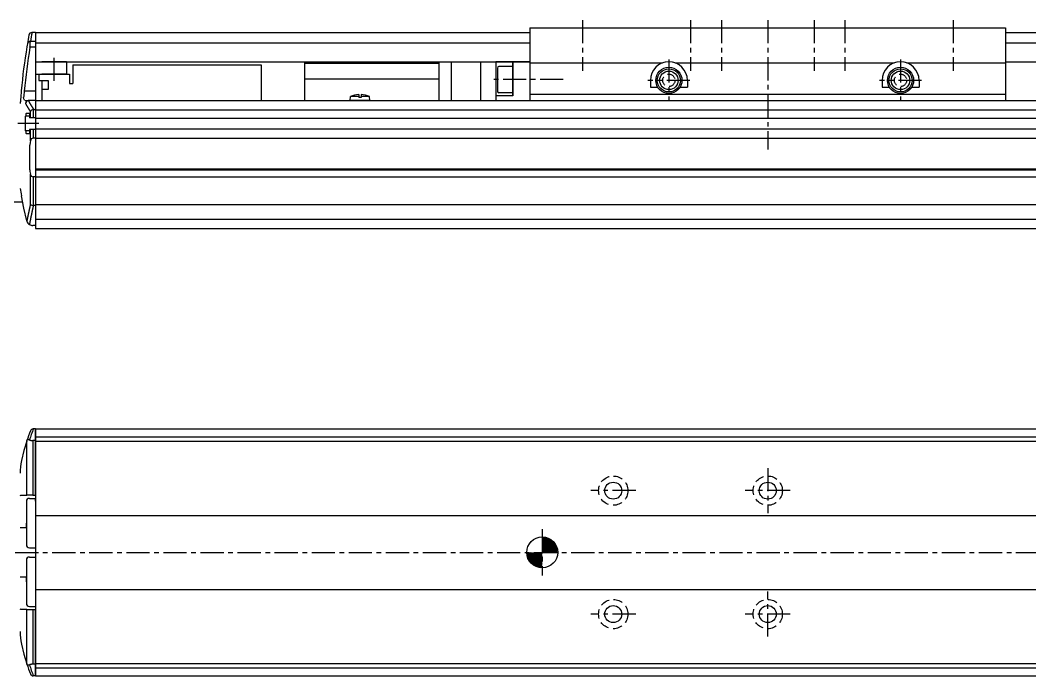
# Model space of a CAD drawing. Extents: x -708 to 184, y 173 to 576.
# Drawn here: x -542.8 to -215.9, y 211.8 to 424.3 of the extents above; entities that cross this region are included whole.
import ezdxf

# ---------------------------------------------------------------- set-up
doc = ezdxf.new("R2010")
doc.units = 0
doc.linetypes.add('CENTER', pattern=[12, 7.5, -1.5, 1.5, -1.5])
doc.linetypes.add('DASHED', pattern=[4.5, 3, -1.5])
doc.layers.get('0').update_dxf_attribs({"linetype": 'CONTINUOUS'})
doc.layers.add('CENTER', color=1, linetype='CENTER')

# ---------------------------------------------------------------- blocks, each defined once
blk = doc.blocks.new('DTL0004')
at = {"color": 0, "linetype": 'CONTINUOUS'}
for p, q in [((-3.15, 0), (-3.04, 1.3)), ((3.15, 0), (-3.15, 0)), ((-0.4, 1.3), (-3.04, 1.3)), ((-0.4, 1.89), (-0.4, 0.9)), ((0.4, 0.9), (-0.4, 0.9)), ((0.4, 1.89), (0.4, 0.9)), ((3.04, 1.3), (0.4, 1.3)), ((3.15, 0), (3.04, 1.3))]:
    blk.add_line(p, q, dxfattribs=at)
for start, end in [(92.8723, 112.3565), (67.6435, 87.1277)]:
    blk.add_arc((0, -6.08), 7.98, start, end, dxfattribs=at)
at = {"color": 0}
blk.add_point((0, 0), dxfattribs=at)
blk.add_point((0, 0), dxfattribs=at)
blk = doc.blocks.new('*X7')
at = {"color": 0}
for p, q in [((-373.79, 256.43), (-373.41, 256.81)), ((-373.79, 255.98), (-373.01, 256.77)), ((-373.79, 255.53), (-372.63, 256.69)), ((-373.79, 255.08), (-372.28, 256.6)), ((-373.79, 254.64), (-371.95, 256.48)), ((-373.79, 254.19), (-371.64, 256.34)), ((-373.79, 253.74), (-371.35, 256.19)), ((-373.79, 253.3), (-371.07, 256.02)), ((-373.79, 252.85), (-370.81, 255.84)), ((-373.79, 252.4), (-370.56, 255.64)), ((-373.79, 251.95), (-370.32, 255.43)), ((-373.47, 251.83), (-370.1, 255.2)), ((-373.02, 251.83), (-369.89, 254.96)), ((-378.78, 251.44), (-378.39, 251.83)), ((-378.73, 251.04), (-377.94, 251.83)), ((-378.66, 250.67), (-377.5, 251.83)), ((-378.56, 250.32), (-377.05, 251.83)), ((-378.44, 249.99), (-376.6, 251.83)), ((-378.31, 249.68), (-376.15, 251.83)), ((-378.15, 249.38), (-375.71, 251.83)), ((-377.99, 249.1), (-375.26, 251.83)), ((-377.8, 248.84), (-374.81, 251.83)), ((-377.6, 248.59), (-374.37, 251.83)), ((-377.39, 248.36), (-373.92, 251.83)), ((-372.58, 251.83), (-369.7, 254.7)), ((-372.13, 251.83), (-369.53, 254.43)), ((-371.68, 251.83), (-369.36, 254.15)), ((-371.24, 251.83), (-369.22, 253.85)), ((-370.79, 251.83), (-369.09, 253.53)), ((-370.34, 251.83), (-368.98, 253.19)), ((-369.89, 251.83), (-368.9, 252.83)), ((-369.45, 251.83), (-368.83, 252.44)), ((-369, 251.83), (-368.8, 252.03)), ((-377.16, 248.14), (-373.79, 251.51)), ((-376.92, 247.93), (-373.79, 251.06)), ((-376.67, 247.74), (-373.79, 250.61)), ((-376.4, 247.56), (-373.79, 250.16)), ((-376.11, 247.4), (-373.79, 249.72)), ((-375.81, 247.25), (-373.79, 249.27)), ((-375.49, 247.13), (-373.79, 248.82)), ((-375.15, 247.02), (-373.79, 248.38)), ((-374.79, 246.93), (-373.79, 247.93)), ((-374.41, 246.87), (-373.79, 247.48)), ((-374, 246.83), (-373.79, 247.03))]:
    blk.add_line(p, q, dxfattribs=at)

msp = doc.modelspace()

# ---------------------------------------------------------------- linework, layer by layer
at = {"color": 7, "linetype": 'CONTINUOUS'}
for p, q in [((-377.79, 421.78), (-223.79, 421.78)), ((-377.79, 421.78), (-377.79, 398.28)), ((-223.79, 421.78), (-223.79, 398.28)), ((-538.99, 420.28), (-538.98, 420.28)), ((-537.79, 420.28), (-538.98, 420.28)), ((-537.79, 420.28), (-537.79, 410.78)), ((-537.79, 420.28), (-537.79, 357.78)), ((-537.79, 420.28), (-377.79, 420.28)), ((-537.79, 420.28), (-537.79, 410.78)), ((-223.79, 420.28), (173.21, 420.28)), ((-537.79, 415.51), (-539.65, 415.51)), ((-537.79, 417.39), (-539.49, 417.39)), ((-537.79, 416.92), (-377.79, 416.92)), ((-223.79, 416.92), (173.21, 416.92)), ((-537.79, 410.78), (-377.79, 410.78)), ((-527.79, 410.78), (-535.79, 410.78)), ((-527.79, 410.78), (-527.79, 406.78)), ((-525.79, 409.78), (-464.79, 409.78)), ((-525.79, 409.78), (-525.79, 403.78)), ((-464.79, 409.78), (-464.79, 398.28)), ((-450.79, 410.78), (-450.79, 398.28)), ((-450.79, 410.31), (-407.29, 410.31)), ((-407.29, 410.78), (-407.29, 398.28)), ((-403.29, 410.78), (-403.29, 398.28)), ((-393.79, 410.78), (-393.79, 398.28)), ((-388.79, 410.78), (-388.79, 398.28)), ((-377.79, 410.78), (-388.79, 410.78)), ((-377.79, 410.78), (-388.79, 410.78)), ((-388.29, 408.78), (-388.29, 401.28)), ((-388.29, 408.78), (-388.29, 401.28)), ((-383.29, 409.28), (-387.79, 409.28)), ((-383.29, 409.28), (-387.79, 409.28)), ((-383.29, 399.78), (-383.29, 410.78)), ((-383.29, 410.78), (-383.29, 399.78)), ((-377.79, 410.41), (-334.87, 410.41)), ((-330.72, 410.41), (-259.87, 410.41)), ((-255.72, 410.41), (-223.79, 410.41)), ((-223.79, 410.78), (173.21, 410.78)), ((-537.79, 406.78), (-526.79, 406.78)), ((-536.79, 406.78), (-536.79, 404.78)), ((-527.79, 406.78), (-535.79, 406.78)), ((-526.79, 406.78), (-526.79, 403.78)), ((-450.79, 405.32), (-407.29, 405.32)), ((-536.79, 404.78), (-533.79, 404.78)), ((-535.79, 404.78), (-535.79, 398.28)), ((-533.79, 404.78), (-533.79, 401.78)), ((-526.79, 403.78), (-525.79, 403.78)), ((-338.79, 404.78), (-338.79, 402.53)), ((-338.79, 402.53), (-336.4, 402.53)), ((-329.19, 402.53), (-326.79, 402.53)), ((-326.79, 404.78), (-326.79, 402.53)), ((-263.79, 404.78), (-263.79, 402.53)), ((-263.79, 402.53), (-261.4, 402.53)), ((-254.19, 402.53), (-251.79, 402.53)), ((-251.79, 404.78), (-251.79, 402.53)), ((-537.79, 401.28), (-541.47, 401.28)), ((-533.79, 401.78), (-535.79, 401.78)), ((-383.29, 399.78), (-388.79, 399.78)), ((-383.29, 399.78), (-388.79, 399.78)), ((-383.29, 400.78), (-387.79, 400.78)), ((-383.29, 400.78), (-387.79, 400.78)), ((-377.79, 400.28), (-223.79, 400.28)), ((-542.7, 398.6), (-542.7, 398.59)), ((-541.4, 398.37), (-541.18, 398.28)), ((-541.18, 398.28), (-540.04, 398.28)), ((-540.04, 398.28), (-540.19, 398.27)), ((-537.79, 398.28), (-540.04, 398.28)), ((-537.79, 398.28), (173.21, 398.28)), ((-537.79, 398.28), (-537.79, 356.78)), ((-541.03, 388.43), (-541.03, 393.13)), ((-539.76, 393.13), (-541.03, 393.13)), ((-540.71, 394.13), (-539.76, 394.13)), ((-539.76, 394.13), (-539.76, 392.68)), ((-537.79, 392.68), (-539.76, 392.68)), ((-539.51, 392.68), (-539.51, 394.7)), ((-538.38, 395.28), (-538.58, 395.26)), ((-538.58, 395.26), (-538.58, 392.68)), ((-537.79, 395.28), (-538.38, 395.28)), ((-537.79, 395.28), (173.21, 395.28)), ((-537.79, 392.53), (173.21, 392.53)), ((-537.79, 389.03), (173.21, 389.03)), ((-539.76, 388.43), (-541.03, 388.43)), ((-539.76, 387.43), (-540.71, 387.43)), ((-537.79, 388.88), (-539.76, 388.88)), ((-539.76, 388.88), (-539.76, 387.43)), ((-539.51, 385.21), (-539.51, 388.88)), ((-538.58, 388.88), (-538.58, 386.02)), ((-537.79, 386.02), (-538.58, 386.02)), ((-537.79, 386.02), (173.21, 386.02)), ((-539.65, 375.78), (-539.65, 383.78)), ((-537.79, 376.08), (173.21, 376.08)), ((-539.51, 364.55), (-539.51, 374.35)), ((-538.58, 373.54), (-538.58, 364.28)), ((-537.79, 373.54), (-538.58, 373.54)), ((-537.79, 375.78), (173.21, 375.78)), ((-537.79, 373.54), (173.21, 373.54)), ((-571.22, 365.43), (-542.02, 365.43)), ((-538.58, 364.28), (-538.52, 364.28)), ((-537.79, 364.28), (-538.52, 364.28)), ((-537.79, 364.55), (173.21, 364.55)), ((-537.79, 359.78), (173.21, 359.78)), ((-540.68, 359.31), (-540.64, 359.17)), ((-537.79, 357.78), (-538.74, 357.78)), ((-537.79, 356.78), (173.21, 356.78)), ((-538.58, 291.83), (-538.52, 291.83)), ((-537.79, 291.83), (-538.52, 291.83)), ((-537.79, 291.83), (-537.79, 211.83)), ((-537.79, 291.83), (170.21, 291.83)), ((-537.79, 288.08), (-537.79, 291.83)), ((-540.68, 287.91), (-540.64, 288.04)), ((-540.68, 270.33), (-540.68, 287.91)), ((-537.79, 288.08), (-538.74, 288.08)), ((-538.74, 288.08), (-538.74, 270.33)), ((-537.79, 289.23), (170.21, 289.23)), ((-537.79, 270.33), (-537.79, 288.08)), ((-537.79, 287.83), (170.21, 287.83)), ((-542.79, 270.27), (-542.63, 270.33)), ((-542.63, 270.33), (-540.68, 270.33)), ((-540.79, 270.25), (-540.6, 270.33)), ((-540.79, 268.33), (-540.79, 254.33)), ((-538.74, 270.33), (-540.68, 270.33)), ((-539.79, 269.33), (-537.79, 269.33)), ((-538.74, 270.33), (-537.79, 270.33)), ((-537.79, 270.33), (-537.79, 269.35)), ((-537.79, 268.4), (-537.79, 269.35)), ((-537.79, 269.33), (-537.79, 253.33)), ((-537.79, 268.4), (-537.79, 267.88)), ((-537.79, 263.83), (170.21, 263.83)), ((-540.79, 259.83), (-542.79, 259.83)), ((-540.79, 259.83), (-540.79, 261.33)), ((-539.79, 253.33), (-537.79, 253.33)), ((-540.79, 249.33), (-540.79, 235.33)), ((-539.79, 250.33), (-537.79, 250.33)), ((-537.79, 250.33), (-537.79, 234.33)), ((-540.79, 243.83), (-542.79, 243.83)), ((-540.79, 242.33), (-540.79, 243.83)), ((-537.79, 239.83), (170.21, 239.83)), ((-537.79, 235.78), (-537.79, 235.26)), ((-542.63, 233.33), (-542.79, 233.39)), ((-540.68, 233.33), (-542.63, 233.33)), ((-540.6, 233.33), (-540.79, 233.41)), ((-540.68, 215.75), (-540.68, 233.33)), ((-540.68, 233.33), (-538.74, 233.33)), ((-539.79, 234.33), (-537.79, 234.33)), ((-538.74, 233.33), (-538.74, 215.58)), ((-538.74, 233.33), (-537.79, 233.33)), ((-537.79, 235.26), (-537.79, 234.31)), ((-537.79, 234.31), (-537.79, 233.33)), ((-537.79, 215.58), (-537.79, 233.33)), ((-540.64, 215.62), (-540.68, 215.75)), ((-537.79, 215.83), (170.21, 215.83)), ((-537.79, 215.58), (-538.74, 215.58)), ((-537.79, 211.83), (-537.79, 215.58)), ((-537.79, 214.43), (170.21, 214.43)), ((-538.52, 211.83), (-538.58, 211.83)), ((-537.79, 211.83), (-538.52, 211.83)), ((-537.79, 211.83), (170.21, 211.83))]:
    msp.add_line(p, q, dxfattribs=at)
for points in [[(-539.65, 415.51), (-539.61, 415.94), (-539.56, 416.56), (-539.52, 417.06), (-539.49, 417.39)], [(-541.4, 398.37), (-541.61, 398.77), (-541.7, 399.24)], [(-540.71, 394.13), (-540.72, 394.13), (-540.83, 394.06), (-540.92, 393.89), (-540.98, 393.65), (-541.02, 393.36), (-541.03, 393.13)], [(-541.03, 388.43), (-541.02, 388.33), (-541, 388.01), (-540.94, 387.72), (-540.84, 387.52), (-540.73, 387.43), (-540.71, 387.43)], [(-539.51, 385.21), (-539.59, 384.72), (-539.65, 383.78)], [(-539.65, 375.78), (-539.63, 375.24), (-539.51, 374.35)], [(-540.68, 359.31), (-541.6, 363.4), (-542.38, 367.36)], [(-540.68, 287.91), (-541.6, 284.82), (-542.38, 281.56)], [(-539.8, 288.25), (-540.01, 288.31), (-540.32, 288.31), (-540.54, 288.21), (-540.64, 288.04)], [(-542.38, 222.1), (-541.6, 218.83), (-540.68, 215.75)], [(-540.64, 215.62), (-540.6, 215.52), (-540.45, 215.39), (-540.19, 215.34), (-539.8, 215.41)]]:
    msp.add_lwpolyline(points, dxfattribs=at)
for points in [[(-541.08, 397.28, 0), (-541.07, 397.26, 0), (-541.06, 397.24, 0), (-541.05, 397.22, 0), (-541.03, 397.2, 0), (-541.02, 397.18, 0), (-541.01, 397.16, 0), (-541, 397.14, 0), (-540.99, 397.12, 0), (-540.98, 397.1, 0), (-540.97, 397.08, 0), (-540.96, 397.06, 0), (-540.95, 397.04, 0), (-540.94, 397.01, 0), (-540.92, 396.99, 0), (-540.91, 396.97, 0), (-540.9, 396.95, 0), (-540.89, 396.93, 0), (-540.88, 396.91, 0), (-540.87, 396.89, 0), (-540.86, 396.87, 0), (-540.85, 396.85, 0), (-540.84, 396.83, 0), (-540.82, 396.81, 0), (-540.81, 396.79, 0), (-540.8, 396.77, 0), (-540.79, 396.75, 0), (-540.78, 396.73, 0), (-540.77, 396.71, 0), (-540.75, 396.69, 0), (-540.74, 396.67, 0), (-540.73, 396.65, 0), (-540.72, 396.63, 0), (-540.71, 396.61, 0), (-540.7, 396.59, 0), (-540.68, 396.57, 0), (-540.67, 396.55, 0), (-540.66, 396.53, 0), (-540.65, 396.51, 0), (-540.64, 396.49, 0), (-540.63, 396.47, 0), (-540.62, 396.45, 0), (-540.6, 396.43, 0), (-540.59, 396.41, 0), (-540.58, 396.39, 0), (-540.57, 396.37, 0), (-540.56, 396.35, 0), (-540.54, 396.32, 0), (-540.53, 396.31, 0), (-540.52, 396.29, 0), (-540.51, 396.26, 0), (-540.5, 396.24, 0), (-540.49, 396.22, 0), (-540.47, 396.2, 0), (-540.46, 396.18, 0), (-540.45, 396.16, 0), (-540.44, 396.14, 0), (-540.42, 396.12, 0), (-540.41, 396.1, 0), (-540.4, 396.08, 0), (-540.39, 396.06, 0), (-540.38, 396.04, 0), (-540.36, 396.02, 0), (-540.35, 396, 0), (-540.34, 395.98, 0), (-540.33, 395.96, 0), (-540.31, 395.94, 0), (-540.3, 395.92, 0), (-540.29, 395.9, 0), (-540.28, 395.88, 0), (-540.26, 395.86, 0), (-540.25, 395.84, 0), (-540.24, 395.82, 0), (-540.23, 395.8, 0), (-540.22, 395.78, 0), (-540.2, 395.76, 0), (-540.19, 395.74, 0), (-540.18, 395.72, 0), (-540.16, 395.7, 0), (-540.15, 395.68, 0), (-540.14, 395.66, 0), (-540.13, 395.64, 0), (-540.11, 395.62, 0), (-540.1, 395.6, 0), (-540.09, 395.58, 0), (-540.08, 395.56, 0), (-540.06, 395.54, 0), (-540.05, 395.52, 0), (-540.04, 395.5, 0), (-540.02, 395.48, 0), (-540.01, 395.46, 0), (-540, 395.44, 0), (-539.99, 395.42, 0), (-539.97, 395.4, 0), (-539.96, 395.38, 0), (-539.95, 395.36, 0), (-539.93, 395.34, 0), (-539.92, 395.32, 0), (-539.91, 395.3, 0), (-539.9, 395.28, 0), (-539.88, 395.26, 0), (-539.87, 395.24, 0), (-539.86, 395.22, 0), (-539.84, 395.2, 0), (-539.83, 395.18, 0), (-539.82, 395.16, 0), (-539.8, 395.14, 0), (-539.79, 395.12, 0), (-539.78, 395.1, 0), (-539.76, 395.08, 0), (-539.75, 395.06, 0), (-539.74, 395.04, 0), (-539.73, 395.02, 0), (-539.71, 395, 0), (-539.7, 394.98, 0), (-539.68, 394.96, 0), (-539.67, 394.94, 0), (-539.66, 394.92, 0), (-539.64, 394.9, 0), (-539.63, 394.88, 0), (-539.62, 394.86, 0), (-539.6, 394.84, 0), (-539.59, 394.82, 0), (-539.58, 394.8, 0), (-539.56, 394.78, 0), (-539.55, 394.76, 0), (-539.54, 394.74, 0), (-539.52, 394.72, 0), (-539.51, 394.7, 0)], [(-540.19, 398.27, 0), (-540.17, 398.25, 0), (-540.16, 398.22, 0), (-540.15, 398.2, 0), (-540.14, 398.17, 0), (-540.12, 398.15, 0), (-540.11, 398.13, 0), (-540.1, 398.1, 0), (-540.09, 398.08, 0), (-540.07, 398.06, 0), (-540.06, 398.03, 0), (-540.05, 398.01, 0), (-540.04, 397.99, 0), (-540.02, 397.96, 0), (-540.01, 397.94, 0), (-540, 397.91, 0), (-539.99, 397.89, 0), (-539.97, 397.87, 0), (-539.96, 397.84, 0), (-539.95, 397.82, 0), (-539.93, 397.8, 0), (-539.92, 397.77, 0), (-539.91, 397.75, 0), (-539.9, 397.73, 0), (-539.88, 397.7, 0), (-539.87, 397.68, 0), (-539.86, 397.65, 0), (-539.84, 397.63, 0), (-539.83, 397.61, 0), (-539.82, 397.58, 0), (-539.8, 397.56, 0), (-539.79, 397.54, 0), (-539.78, 397.51, 0), (-539.77, 397.49, 0), (-539.75, 397.47, 0), (-539.74, 397.44, 0), (-539.73, 397.42, 0), (-539.71, 397.39, 0), (-539.7, 397.37, 0), (-539.69, 397.35, 0), (-539.67, 397.32, 0), (-539.66, 397.3, 0), (-539.65, 397.28, 0), (-539.63, 397.25, 0), (-539.62, 397.23, 0), (-539.61, 397.21, 0), (-539.59, 397.18, 0), (-539.58, 397.16, 0), (-539.56, 397.14, 0), (-539.55, 397.11, 0), (-539.54, 397.09, 0), (-539.52, 397.07, 0), (-539.51, 397.04, 0), (-539.5, 397.02, 0), (-539.48, 397, 0), (-539.47, 396.97, 0), (-539.45, 396.95, 0), (-539.44, 396.93, 0), (-539.43, 396.9, 0), (-539.41, 396.88, 0), (-539.4, 396.86, 0), (-539.38, 396.83, 0), (-539.37, 396.81, 0), (-539.36, 396.79, 0), (-539.34, 396.76, 0), (-539.33, 396.74, 0), (-539.31, 396.72, 0), (-539.3, 396.69, 0), (-539.29, 396.67, 0), (-539.27, 396.65, 0), (-539.26, 396.62, 0), (-539.24, 396.6, 0), (-539.23, 396.58, 0), (-539.21, 396.55, 0), (-539.2, 396.53, 0), (-539.18, 396.51, 0), (-539.17, 396.48, 0), (-539.16, 396.46, 0), (-539.14, 396.44, 0), (-539.13, 396.41, 0), (-539.11, 396.39, 0), (-539.1, 396.37, 0), (-539.08, 396.34, 0), (-539.07, 396.32, 0), (-539.05, 396.3, 0), (-539.04, 396.27, 0), (-539.02, 396.25, 0), (-539.01, 396.23, 0), (-538.99, 396.2, 0), (-538.98, 396.18, 0), (-538.97, 396.16, 0), (-538.95, 396.13, 0), (-538.93, 396.11, 0), (-538.92, 396.09, 0), (-538.91, 396.06, 0), (-538.89, 396.04, 0), (-538.87, 396.02, 0), (-538.86, 396, 0), (-538.85, 395.97, 0), (-538.83, 395.95, 0), (-538.82, 395.93, 0), (-538.8, 395.9, 0), (-538.78, 395.88, 0), (-538.77, 395.86, 0), (-538.75, 395.83, 0), (-538.74, 395.81, 0), (-538.72, 395.79, 0), (-538.71, 395.76, 0), (-538.69, 395.74, 0), (-538.68, 395.72, 0), (-538.66, 395.69, 0), (-538.65, 395.67, 0), (-538.63, 395.65, 0), (-538.61, 395.62, 0), (-538.6, 395.6, 0), (-538.58, 395.58, 0), (-538.57, 395.56, 0), (-538.55, 395.53, 0), (-538.54, 395.51, 0), (-538.52, 395.49, 0), (-538.51, 395.46, 0), (-538.49, 395.44, 0), (-538.47, 395.42, 0), (-538.46, 395.39, 0), (-538.44, 395.37, 0), (-538.43, 395.35, 0), (-538.41, 395.33, 0), (-538.39, 395.3, 0), (-538.38, 395.28, 0)], [(-539.51, 364.55, 0), (-539.52, 364.51, 0), (-539.53, 364.46, 0), (-539.54, 364.42, 0), (-539.55, 364.38, 0), (-539.56, 364.34, 0), (-539.57, 364.3, 0), (-539.58, 364.26, 0), (-539.59, 364.21, 0), (-539.59, 364.17, 0), (-539.6, 364.13, 0), (-539.61, 364.09, 0), (-539.62, 364.05, 0), (-539.63, 364.01, 0), (-539.64, 363.96, 0), (-539.65, 363.92, 0), (-539.66, 363.88, 0), (-539.67, 363.84, 0), (-539.68, 363.8, 0), (-539.69, 363.76, 0), (-539.7, 363.71, 0), (-539.71, 363.67, 0), (-539.72, 363.63, 0), (-539.73, 363.59, 0), (-539.74, 363.55, 0), (-539.74, 363.51, 0), (-539.75, 363.46, 0), (-539.76, 363.42, 0), (-539.77, 363.38, 0), (-539.78, 363.34, 0), (-539.79, 363.3, 0), (-539.8, 363.25, 0), (-539.81, 363.21, 0), (-539.82, 363.17, 0), (-539.83, 363.13, 0), (-539.84, 363.09, 0), (-539.85, 363.05, 0), (-539.86, 363, 0), (-539.86, 362.96, 0), (-539.87, 362.92, 0), (-539.88, 362.88, 0), (-539.89, 362.84, 0), (-539.9, 362.8, 0), (-539.91, 362.75, 0), (-539.92, 362.71, 0), (-539.93, 362.67, 0), (-539.94, 362.63, 0), (-539.95, 362.59, 0), (-539.96, 362.54, 0), (-539.96, 362.5, 0), (-539.97, 362.46, 0), (-539.98, 362.42, 0), (-539.99, 362.38, 0), (-540, 362.33, 0), (-540.01, 362.29, 0), (-540.02, 362.25, 0), (-540.03, 362.21, 0), (-540.04, 362.17, 0), (-540.04, 362.12, 0), (-540.05, 362.08, 0), (-540.06, 362.04, 0), (-540.07, 362, 0), (-540.08, 361.96, 0), (-540.09, 361.91, 0), (-540.1, 361.87, 0), (-540.11, 361.83, 0), (-540.12, 361.79, 0), (-540.12, 361.75, 0), (-540.13, 361.7, 0), (-540.14, 361.66, 0), (-540.15, 361.62, 0), (-540.16, 361.58, 0), (-540.17, 361.54, 0), (-540.18, 361.49, 0), (-540.19, 361.45, 0), (-540.2, 361.41, 0), (-540.2, 361.37, 0), (-540.21, 361.33, 0), (-540.22, 361.28, 0), (-540.23, 361.24, 0), (-540.24, 361.2, 0), (-540.25, 361.16, 0), (-540.26, 361.12, 0), (-540.26, 361.07, 0), (-540.27, 361.03, 0), (-540.28, 360.99, 0), (-540.29, 360.95, 0), (-540.3, 360.9, 0), (-540.31, 360.86, 0), (-540.32, 360.82, 0), (-540.33, 360.78, 0), (-540.33, 360.74, 0), (-540.34, 360.69, 0), (-540.35, 360.65, 0), (-540.36, 360.61, 0), (-540.37, 360.57, 0), (-540.38, 360.52, 0), (-540.38, 360.48, 0), (-540.39, 360.44, 0), (-540.4, 360.4, 0), (-540.41, 360.36, 0), (-540.42, 360.31, 0), (-540.43, 360.27, 0), (-540.43, 360.23, 0), (-540.44, 360.19, 0), (-540.45, 360.14, 0), (-540.46, 360.1, 0), (-540.47, 360.06, 0), (-540.48, 360.02, 0), (-540.49, 359.98, 0), (-540.49, 359.93, 0), (-540.5, 359.89, 0), (-540.51, 359.85, 0), (-540.52, 359.81, 0), (-540.53, 359.76, 0), (-540.54, 359.72, 0), (-540.54, 359.68, 0), (-540.55, 359.64, 0), (-540.56, 359.59, 0), (-540.57, 359.55, 0), (-540.58, 359.51, 0), (-540.59, 359.47, 0), (-540.59, 359.43, 0), (-540.6, 359.38, 0), (-540.61, 359.34, 0), (-540.62, 359.3, 0), (-540.63, 359.25, 0), (-540.63, 359.21, 0), (-540.64, 359.17, 0)], [(-538.52, 364.28, 0), (-538.53, 364.23, 0), (-538.55, 364.18, 0), (-538.56, 364.14, 0), (-538.57, 364.09, 0), (-538.58, 364.04, 0), (-538.59, 363.99, 0), (-538.6, 363.94, 0), (-538.61, 363.9, 0), (-538.62, 363.85, 0), (-538.63, 363.8, 0), (-538.64, 363.75, 0), (-538.65, 363.7, 0), (-538.66, 363.66, 0), (-538.68, 363.61, 0), (-538.69, 363.56, 0), (-538.7, 363.51, 0), (-538.71, 363.47, 0), (-538.72, 363.42, 0), (-538.73, 363.37, 0), (-538.74, 363.32, 0), (-538.75, 363.27, 0), (-538.76, 363.23, 0), (-538.77, 363.18, 0), (-538.78, 363.13, 0), (-538.79, 363.08, 0), (-538.8, 363.03, 0), (-538.81, 362.99, 0), (-538.82, 362.94, 0), (-538.83, 362.89, 0), (-538.85, 362.84, 0), (-538.86, 362.79, 0), (-538.87, 362.75, 0), (-538.88, 362.7, 0), (-538.89, 362.65, 0), (-538.9, 362.6, 0), (-538.91, 362.55, 0), (-538.92, 362.5, 0), (-538.93, 362.46, 0), (-538.94, 362.41, 0), (-538.95, 362.36, 0), (-538.96, 362.31, 0), (-538.97, 362.26, 0), (-538.98, 362.21, 0), (-538.99, 362.17, 0), (-539, 362.12, 0), (-539.01, 362.07, 0), (-539.02, 362.02, 0), (-539.03, 361.97, 0), (-539.04, 361.93, 0), (-539.05, 361.88, 0), (-539.06, 361.83, 0), (-539.07, 361.78, 0), (-539.08, 361.73, 0), (-539.09, 361.68, 0), (-539.1, 361.64, 0), (-539.11, 361.59, 0), (-539.12, 361.54, 0), (-539.13, 361.49, 0), (-539.14, 361.44, 0), (-539.15, 361.39, 0), (-539.16, 361.35, 0), (-539.17, 361.3, 0), (-539.18, 361.25, 0), (-539.19, 361.2, 0), (-539.2, 361.15, 0), (-539.21, 361.1, 0), (-539.22, 361.06, 0), (-539.23, 361.01, 0), (-539.24, 360.96, 0), (-539.25, 360.91, 0), (-539.26, 360.86, 0), (-539.27, 360.81, 0), (-539.28, 360.76, 0), (-539.29, 360.72, 0), (-539.3, 360.67, 0), (-539.31, 360.62, 0), (-539.32, 360.57, 0), (-539.33, 360.52, 0), (-539.34, 360.47, 0), (-539.35, 360.43, 0), (-539.36, 360.38, 0), (-539.37, 360.33, 0), (-539.38, 360.28, 0), (-539.39, 360.23, 0), (-539.4, 360.18, 0), (-539.41, 360.13, 0), (-539.42, 360.09, 0), (-539.43, 360.04, 0), (-539.44, 359.99, 0), (-539.45, 359.94, 0), (-539.46, 359.89, 0), (-539.47, 359.84, 0), (-539.48, 359.79, 0), (-539.49, 359.75, 0), (-539.5, 359.7, 0), (-539.5, 359.65, 0), (-539.51, 359.6, 0), (-539.52, 359.55, 0), (-539.53, 359.5, 0), (-539.54, 359.45, 0), (-539.55, 359.4, 0), (-539.56, 359.36, 0), (-539.57, 359.31, 0), (-539.58, 359.26, 0), (-539.59, 359.21, 0), (-539.6, 359.16, 0), (-539.61, 359.11, 0), (-539.62, 359.06, 0), (-539.63, 359.01, 0), (-539.64, 358.97, 0), (-539.65, 358.92, 0), (-539.65, 358.87, 0), (-539.66, 358.82, 0), (-539.67, 358.77, 0), (-539.68, 358.72, 0), (-539.69, 358.67, 0), (-539.7, 358.62, 0), (-539.71, 358.57, 0), (-539.72, 358.53, 0), (-539.73, 358.48, 0), (-539.74, 358.43, 0), (-539.75, 358.38, 0), (-539.76, 358.33, 0), (-539.77, 358.28, 0), (-539.77, 358.23, 0), (-539.78, 358.18, 0), (-539.79, 358.13, 0), (-539.8, 358.09, 0)], [(-539.8, 288.25, 0), (-539.79, 288.25, 0), (-539.79, 288.25, 0), (-539.78, 288.25, 0), (-539.77, 288.24, 0), (-539.76, 288.24, 0), (-539.76, 288.24, 0), (-539.75, 288.24, 0), (-539.74, 288.23, 0), (-539.74, 288.23, 0), (-539.73, 288.23, 0), (-539.72, 288.23, 0), (-539.71, 288.22, 0), (-539.7, 288.22, 0), (-539.7, 288.22, 0), (-539.69, 288.22, 0), (-539.68, 288.21, 0), (-539.67, 288.21, 0), (-539.67, 288.21, 0), (-539.66, 288.21, 0), (-539.65, 288.2, 0), (-539.64, 288.2, 0), (-539.63, 288.2, 0), (-539.63, 288.2, 0), (-539.62, 288.19, 0), (-539.61, 288.19, 0), (-539.6, 288.19, 0), (-539.6, 288.19, 0), (-539.59, 288.19, 0), (-539.58, 288.18, 0), (-539.57, 288.18, 0), (-539.56, 288.18, 0), (-539.55, 288.18, 0), (-539.55, 288.18, 0), (-539.54, 288.17, 0), (-539.53, 288.17, 0), (-539.52, 288.17, 0), (-539.51, 288.17, 0), (-539.51, 288.17, 0), (-539.5, 288.16, 0), (-539.49, 288.16, 0), (-539.48, 288.16, 0), (-539.48, 288.16, 0), (-539.47, 288.16, 0), (-539.46, 288.15, 0), (-539.45, 288.15, 0), (-539.44, 288.15, 0), (-539.43, 288.15, 0), (-539.42, 288.15, 0), (-539.42, 288.15, 0), (-539.41, 288.14, 0), (-539.4, 288.14, 0), (-539.39, 288.14, 0), (-539.38, 288.14, 0), (-539.38, 288.14, 0), (-539.37, 288.14, 0), (-539.36, 288.13, 0), (-539.35, 288.13, 0), (-539.34, 288.13, 0), (-539.33, 288.13, 0), (-539.33, 288.13, 0), (-539.32, 288.13, 0), (-539.31, 288.12, 0), (-539.3, 288.12, 0), (-539.29, 288.12, 0), (-539.28, 288.12, 0), (-539.27, 288.12, 0), (-539.27, 288.12, 0), (-539.26, 288.12, 0), (-539.25, 288.12, 0), (-539.24, 288.11, 0), (-539.23, 288.11, 0), (-539.22, 288.11, 0), (-539.22, 288.11, 0), (-539.21, 288.11, 0), (-539.2, 288.11, 0), (-539.19, 288.11, 0), (-539.18, 288.11, 0), (-539.17, 288.11, 0), (-539.16, 288.1, 0), (-539.16, 288.1, 0), (-539.15, 288.1, 0), (-539.14, 288.1, 0), (-539.13, 288.1, 0), (-539.12, 288.1, 0), (-539.11, 288.1, 0), (-539.1, 288.1, 0), (-539.1, 288.1, 0), (-539.09, 288.1, 0), (-539.08, 288.09, 0), (-539.07, 288.09, 0), (-539.06, 288.09, 0), (-539.05, 288.09, 0), (-539.04, 288.09, 0), (-539.03, 288.09, 0), (-539.03, 288.09, 0), (-539.02, 288.09, 0), (-539.01, 288.09, 0), (-539, 288.09, 0), (-538.99, 288.09, 0), (-538.98, 288.09, 0), (-538.98, 288.08, 0), (-538.97, 288.08, 0), (-538.96, 288.08, 0), (-538.95, 288.08, 0), (-538.94, 288.08, 0), (-538.93, 288.08, 0), (-538.92, 288.08, 0), (-538.91, 288.08, 0), (-538.9, 288.08, 0), (-538.9, 288.08, 0), (-538.89, 288.08, 0), (-538.88, 288.08, 0), (-538.87, 288.08, 0), (-538.86, 288.08, 0), (-538.85, 288.08, 0), (-538.84, 288.08, 0), (-538.84, 288.08, 0), (-538.83, 288.08, 0), (-538.82, 288.08, 0), (-538.81, 288.08, 0), (-538.8, 288.08, 0), (-538.79, 288.08, 0), (-538.78, 288.08, 0), (-538.77, 288.08, 0), (-538.76, 288.08, 0), (-538.76, 288.08, 0), (-538.75, 288.08, 0), (-538.74, 288.08, 0)], [(-538.74, 215.58, 0), (-538.75, 215.58, 0), (-538.76, 215.58, 0), (-538.76, 215.58, 0), (-538.77, 215.58, 0), (-538.78, 215.58, 0), (-538.79, 215.58, 0), (-538.8, 215.58, 0), (-538.81, 215.58, 0), (-538.82, 215.58, 0), (-538.83, 215.58, 0), (-538.84, 215.58, 0), (-538.84, 215.58, 0), (-538.85, 215.58, 0), (-538.86, 215.58, 0), (-538.87, 215.58, 0), (-538.88, 215.58, 0), (-538.89, 215.58, 0), (-538.9, 215.58, 0), (-538.9, 215.58, 0), (-538.91, 215.58, 0), (-538.92, 215.58, 0), (-538.93, 215.58, 0), (-538.94, 215.58, 0), (-538.95, 215.58, 0), (-538.96, 215.58, 0), (-538.97, 215.57, 0), (-538.98, 215.57, 0), (-538.98, 215.57, 0), (-538.99, 215.57, 0), (-539, 215.57, 0), (-539.01, 215.57, 0), (-539.02, 215.57, 0), (-539.03, 215.57, 0), (-539.03, 215.57, 0), (-539.04, 215.57, 0), (-539.05, 215.57, 0), (-539.06, 215.57, 0), (-539.07, 215.57, 0), (-539.08, 215.57, 0), (-539.09, 215.56, 0), (-539.1, 215.56, 0), (-539.1, 215.56, 0), (-539.11, 215.56, 0), (-539.12, 215.56, 0), (-539.13, 215.56, 0), (-539.14, 215.56, 0), (-539.15, 215.56, 0), (-539.16, 215.56, 0), (-539.16, 215.56, 0), (-539.17, 215.56, 0), (-539.18, 215.55, 0), (-539.19, 215.55, 0), (-539.2, 215.55, 0), (-539.21, 215.55, 0), (-539.22, 215.55, 0), (-539.22, 215.55, 0), (-539.23, 215.55, 0), (-539.24, 215.55, 0), (-539.25, 215.54, 0), (-539.26, 215.54, 0), (-539.27, 215.54, 0), (-539.27, 215.54, 0), (-539.28, 215.54, 0), (-539.29, 215.54, 0), (-539.3, 215.54, 0), (-539.31, 215.53, 0), (-539.32, 215.53, 0), (-539.33, 215.53, 0), (-539.33, 215.53, 0), (-539.34, 215.53, 0), (-539.35, 215.53, 0), (-539.36, 215.53, 0), (-539.37, 215.52, 0), (-539.38, 215.52, 0), (-539.38, 215.52, 0), (-539.39, 215.52, 0), (-539.4, 215.52, 0), (-539.41, 215.52, 0), (-539.42, 215.51, 0), (-539.42, 215.51, 0), (-539.43, 215.51, 0), (-539.44, 215.51, 0), (-539.45, 215.51, 0), (-539.46, 215.5, 0), (-539.47, 215.5, 0), (-539.48, 215.5, 0), (-539.48, 215.5, 0), (-539.49, 215.5, 0), (-539.5, 215.5, 0), (-539.51, 215.49, 0), (-539.51, 215.49, 0), (-539.52, 215.49, 0), (-539.53, 215.49, 0), (-539.54, 215.49, 0), (-539.55, 215.48, 0), (-539.55, 215.48, 0), (-539.56, 215.48, 0), (-539.57, 215.48, 0), (-539.58, 215.48, 0), (-539.59, 215.47, 0), (-539.6, 215.47, 0), (-539.6, 215.47, 0), (-539.61, 215.47, 0), (-539.62, 215.47, 0), (-539.63, 215.46, 0), (-539.63, 215.46, 0), (-539.64, 215.46, 0), (-539.65, 215.46, 0), (-539.66, 215.45, 0), (-539.67, 215.45, 0), (-539.67, 215.45, 0), (-539.68, 215.45, 0), (-539.69, 215.44, 0), (-539.7, 215.44, 0), (-539.7, 215.44, 0), (-539.71, 215.44, 0), (-539.72, 215.43, 0), (-539.73, 215.43, 0), (-539.74, 215.43, 0), (-539.74, 215.43, 0), (-539.75, 215.42, 0), (-539.76, 215.42, 0), (-539.76, 215.42, 0), (-539.77, 215.42, 0), (-539.78, 215.41, 0), (-539.79, 215.41, 0), (-539.79, 215.41, 0), (-539.8, 215.41, 0)]]:
    msp.add_polyline3d(points, dxfattribs=at)
for centre, radius in [((-332.79, 404.78), 4.25), ((-257.79, 404.78), 4.25), ((-332.79, 404.78), 3.75), ((-332.79, 404.78), 3), ((-257.79, 404.78), 3.75), ((-257.79, 404.78), 3), ((-350.79, 271.83), 2.75), ((-300.79, 271.83), 2.75), ((-373.79, 251.83), 5), ((-350.79, 231.83), 2.75), ((-300.79, 231.83), 2.75)]:
    msp.add_circle(centre, radius, dxfattribs=at)
at = {"color": 3, "linetype": 'DASHED'}
for centre, radius in [((-332.79, 404.78), 2), ((-257.79, 404.78), 2), ((-350.79, 271.83), 4.75), ((-300.79, 271.83), 4.75), ((-350.79, 231.83), 4.75), ((-300.79, 231.83), 4.75)]:
    msp.add_circle(centre, radius, dxfattribs=at)
at = {"color": 7, "linetype": 'CONTINUOUS'}
for centre, radius, start, end in [((-343.29, 383.15), 200, 169.5385, 170.3653), ((-538.99, 419.28), 1, 90, 169.5385), ((-343.29, 384.09), 199, 169.5209, 170.3653), ((-343.29, 383.15), 200, 170.6396, 174.7718), ((-343.29, 383.15), 199, 170.6396, 174.7718), ((-343.29, 383.15), 200, 170.3653, 170.6396), ((-539.53, 416.43), 0.959, 87.296, 168.8526), ((-387.79, 408.78), 0.5, 90, 180), ((-387.79, 408.78), 0.5, 90, 180), ((-332.79, 404.78), 6, 0, 180), ((-257.79, 404.78), 6, 0, 180), ((-343.29, 383.15), 200, 174.7718, 175.5727), ((-429.45, 387.61), 112.85, 173.0438, 174.0881), ((-387.79, 401.28), 0.5, 180, 270), ((-387.79, 401.28), 0.5, 180, 270), ((-343.29, 383.15), 200, 175.5727, 175.9477), ((-540, 397.2), 1.08, 99.918, 175.9292), ((-538.37, 393.85), 1.42, 98.4757, 143.2161), ((-538.59, 385.09), 0.923, 89.0012, 172.5415), ((-538.6, 374.46), 0.92, 187.2921, 271.1652), ((-394.79, 394.19), 150, 189.3668, 190.305), ((-538.57, 366.06), 1.78, 238.2867, 269.9173), ((-538.74, 359.78), 2, 197.7448, 237.8532), ((-538.74, 359.78), 2, 237.8532, 270), ((-483.63, 269.33), 60, 158.6289, 161.8332), ((-483.63, 270.2), 59, 158.4891, 162.1774), ((-538.58, 290.83), 1, 90, 158.6289), ((-522.79, 277.48), 20, 168.2428, 180), ((-539.79, 268.33), 1, 90, 180), ((-539.79, 254.33), 1, 180, 270), ((-539.79, 249.33), 1, 90, 180), ((-539.79, 235.33), 1, 180, 270), ((-522.79, 226.18), 20, 180, 191.7572), ((-483.63, 234.33), 60, 198.1668, 201.3711), ((-483.63, 233.46), 59, 197.8226, 201.5109), ((-538.58, 212.83), 1, 201.3711, 270)]:
    msp.add_arc(centre, radius, start, end, dxfattribs=at)
at = {"layer": 'CENTER', "color": 1, "linetype": 'CENTER'}
for p, q in [((-360.79, 424.28), (-360.79, 407.82)), ((-325.79, 424.28), (-325.79, 407.82)), ((-315.79, 424.28), (-315.79, 407.82)), ((-300.79, 424.28), (-300.79, 382.4)), ((-285.79, 424.28), (-285.79, 407.82)), ((-275.79, 424.28), (-275.79, 407.82)), ((-240.79, 424.28), (-240.79, 407.82)), ((-531.79, 404.59), (-531.79, 412.97)), ((-332.79, 411.57), (-332.79, 397.99)), ((-257.79, 411.57), (-257.79, 397.99)), ((-366.98, 405.03), (-390.95, 405.03)), ((-326, 404.78), (-339.58, 404.78)), ((-251, 404.78), (-264.58, 404.78)), ((-536.79, 390.78), (-543.57, 390.78)), ((-300.79, 279.12), (-300.79, 264.54)), ((-343.5, 271.83), (-358.08, 271.83)), ((-293.5, 271.83), (-308.08, 271.83)), ((-373.79, 259.37), (-373.79, 244.29)), ((-556.42, 251.83), (181.43, 251.83)), ((-300.79, 224.54), (-300.79, 239.12)), ((-343.5, 231.83), (-358.08, 231.83)), ((-293.5, 231.83), (-308.08, 231.83))]:
    msp.add_line(p, q, dxfattribs=at)

# ---------------------------------------------------------------- block references
at = {"color": 7, "zscale": 2}
msp.add_blockref('DTL0004', (-432.79, 398.28), dxfattribs=at)
at = {"color": 7, "linetype": 'CONTINUOUS'}
msp.add_blockref('*X7', (0, 0), dxfattribs=at)

doc.saveas('drawing.dxf')
